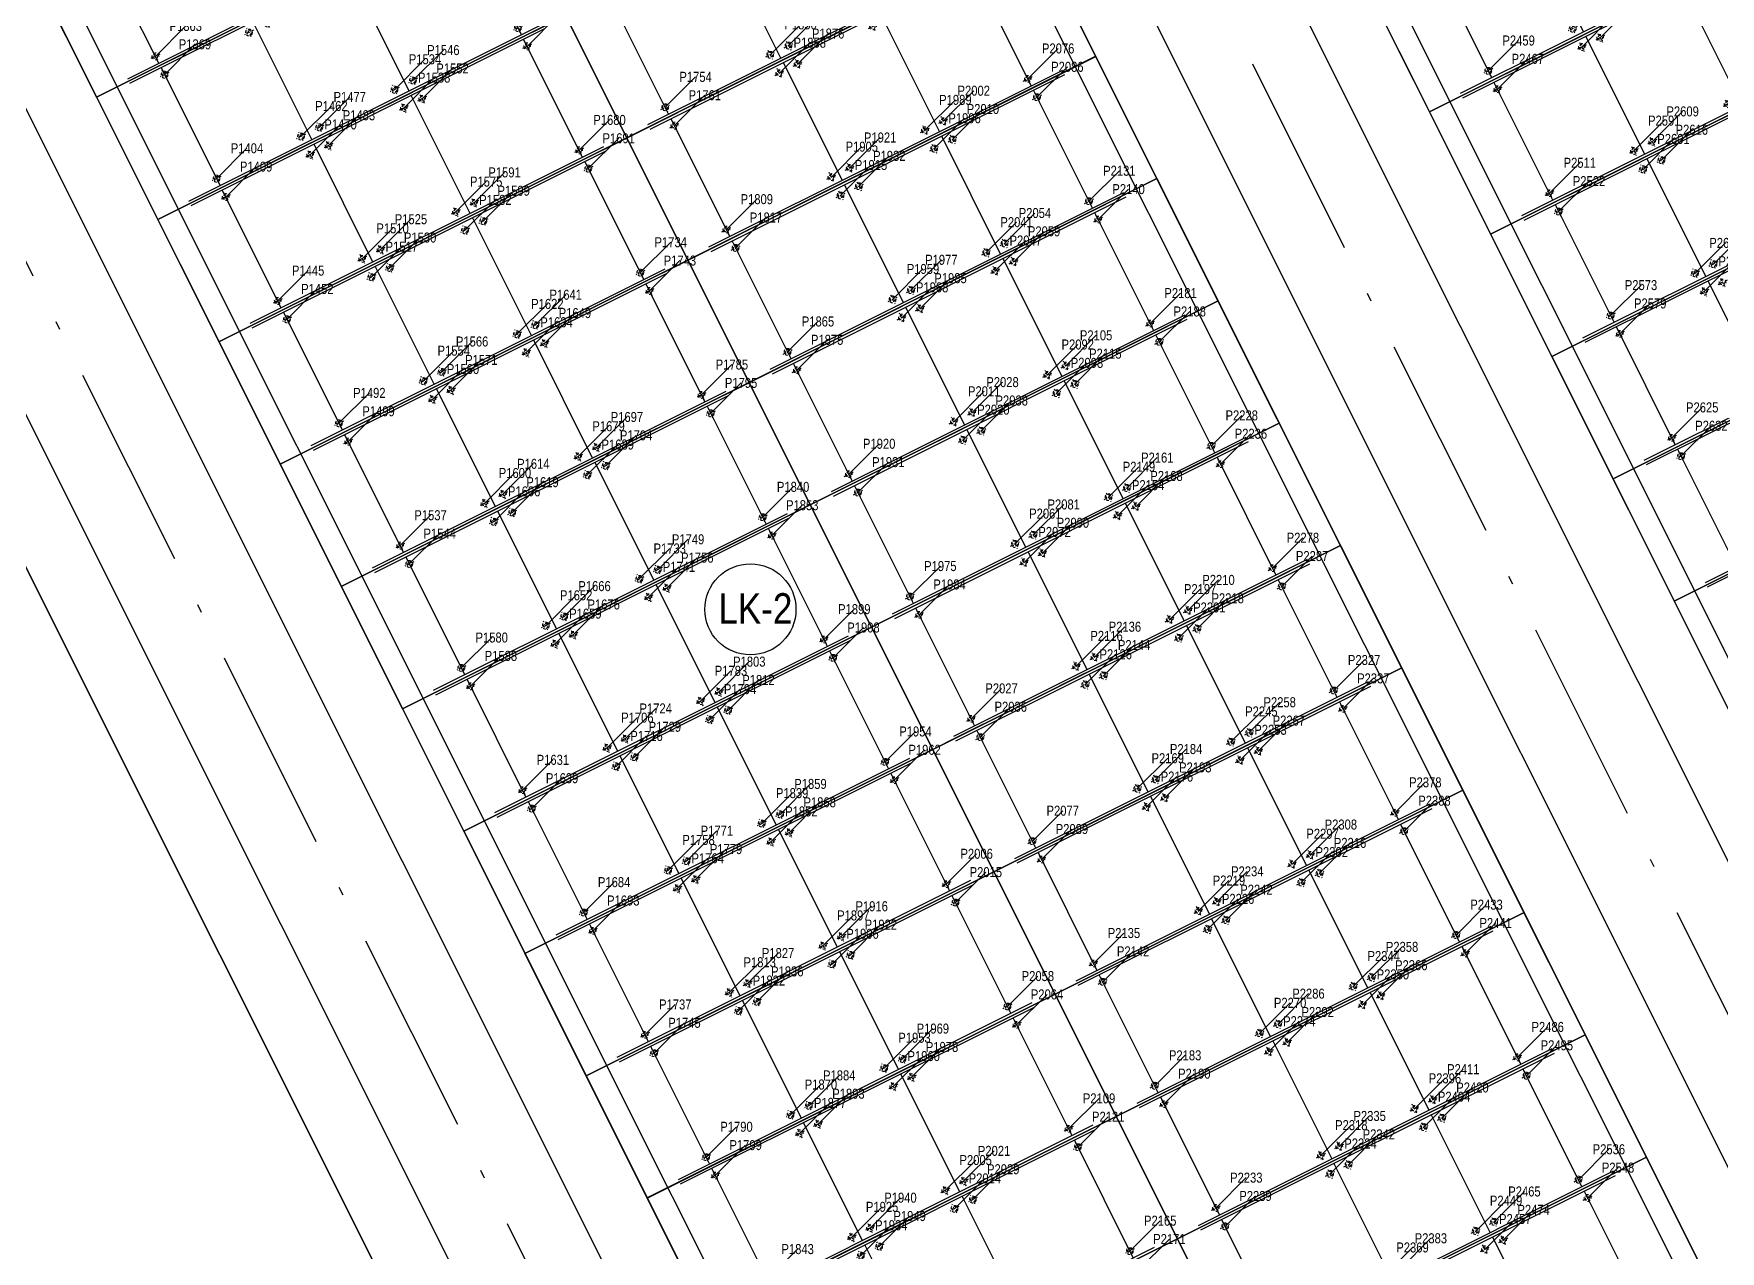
# Model space of a CAD drawing. Header units: millimetres. Extents: x 0 to 571985, y 0 to 2066666.
# Drawn here: x 568740.3 to 568814.3, y 2066307.5 to 2066360.9 of the extents above; entities that cross this region are included whole.
import ezdxf
from ezdxf.enums import TextEntityAlignment as Align
from ezdxf.xclip import XClip

# ---------------------------------------------------------------- set-up
doc = ezdxf.new("R2010")
doc.units = ezdxf.units.MM
for name, pattern in [('ACAD_ISO10W100', [18.5, 12, -3, 0.5, -3]), ('CENTER', [3, 1.5, -0.5, 0.5, -0.5]), ('CENTER2', [1.125, 0.75, -0.125, 0.125, -0.125]), ('HIDDEN', [0.75, 0.5, -0.25]), ('Xref Grid (A1)$0$CENTER2', [1.125, 0.75, -0.125, 0.125, -0.125])]:
    doc.linetypes.add(name, pattern=pattern)
for name, color, linetype, lineweight in [('A-KY HIEU', 34, 'Continuous', 20), ('A-NET THAY', 125, 'Continuous', 18), ('boDnv', 54, 'Continuous', 25), ('E- RANH GIOI', 1, 'CENTER', 13), ('kata_text', 254, 'Continuous', 30)]:
    doc.layers.add(name, color=color, linetype=linetype, lineweight=lineweight)
for name, color, linetype in [('BoThamCo', 94, 'Continuous'), ('CDC.01.AXIS', 160, 'CENTER2'), ('ChiaLo', 128, 'CENTER'), ('datOBt', 42, 'Continuous'), ('datOlienke', 42, 'Continuous'), ('LogDg', 7, 'Continuous'), ('LoLK', 6, 'Continuous'), ('RANHGIOI', 2, 'HIDDEN'), ('TimDg', 222, 'Continuous'), ('ViaHeS', 32, 'Continuous'), ('Xref Grid (A1)$0$01.AXIS', 160, 'Xref Grid (A1)$0$CENTER2')]:
    doc.layers.add(name, color=color, linetype=linetype)
doc.styles.add('kata_dim', font='vnrms.shx', dxfattribs={"width": 0.66, "oblique": 7})
doc.styles.add('kata_text', font='arial.ttf', dxfattribs={"width": 0.8})
doc.styles.add('rms', font='romans.shx', dxfattribs={"width": 0.7, "bigfont": 'vns.shx'})
doc.styles.add('VNH', font='', dxfattribs={"height": 2.5})
doc.styles.get('VNH').set_extended_font_data('.VnArial NarrowH')
doc.linetypes.add('ADL', pattern='A,0.125,-0.15,["++",rms,S=0.5,R=0,X=0,Y=-0.2245],-1.35,1.125', length=2.75)
doc.dimstyles.new('kata_dim_iso', dxfattribs={"dimtxt": 2.5, "dimasz": 1.5, "dimexe": 1.5, "dimexo": 2.5, "dimtad": 1, "dimdec": 0, "dimzin": 0, "dimdsep": 46, "dimtxsty": 'kata_dim', "dimblk": 'kata_block_ArchTick', "dimcen": 0.09, "dimdle": 1.2, "dimclrd": 8, "dimclre": 8, "dimclrt": 3, "dimadec": 0, "dimazin": 0, "dimtfac": 1, "dimtdec": 0, "dimtix": 1, "dimtofl": 0, "dimtmove": 0, "dimatfit": 3, "dimfxl": 3.75, "dimfxlon": 1, "dimtolj": 1, "dimtzin": 0, "dimarcsym": 0})

# ---------------------------------------------------------------- blocks, each defined once
blk = doc.blocks.new('NEN')
at = {"layer": 'boDnv', "color": 10, "linetype": 'ADL', "ltscale": 0.25}
for points in [[(138.064, -70.202), (163.347, -55.493), (165.206, -49.265), (120.533, 40.055), (114.463, 42.257), (87.67, 30.578), (85.617, 24.916), (132.335, -68.493)], [(72.798, 19.248), (66.728, 21.45), (39.936, 9.771), (37.882, 4.109), (87.299, -94.695), (93.027, -96.404), (118.311, -81.695), (120.17, -75.467)], [(230.392, -76.647), (232.25, -70.419), (219.166, -44.258), (213.437, -42.548), (99.38, -108.906), (97.521, -115.133), (110.606, -141.295), (116.334, -143.005)]]:
    blk.add_lwpolyline(points, close=True, dxfattribs=at)
at = {"layer": 'BoThamCo'}
blk.add_lwpolyline([(25.78, -0.755), (18.959, 1.719), (12.14, -1.254), (9.257, -7.953), (48.895, -117.546), (54.917, -119.734), (74.12, -108.562), (76.205, -101.576)], close=True, dxfattribs=at)
at = {"layer": 'ChiaLo', "ltscale": 5}
for points in [[(151.192, -63.721), (100.653, 37.328)], [(106.156, -89.923), (52.918, 16.521)], [(45.593, -13.544), (81.368, 4.349)], [(104.056, -14.187), (139.831, 3.705)], [(48.277, -18.91), (84.052, -1.017)], [(106.74, -19.554), (142.515, -1.661)], [(50.961, -24.276), (86.736, -6.384)], [(109.424, -24.92), (145.199, -7.027)], [(53.645, -29.643), (89.42, -11.75)], [(112.108, -30.286), (147.883, -12.393)], [(56.329, -35.009), (92.104, -17.116)], [(114.792, -35.652), (150.567, -17.76)], [(59.013, -40.375), (94.788, -22.482)], [(61.697, -45.741), (97.471, -27.848)], [(64.38, -51.108), (100.155, -33.215)], [(67.064, -56.474), (102.839, -38.581)], [(69.748, -61.84), (105.523, -43.947)], [(72.432, -67.206), (108.207, -49.313)], [(75.116, -72.572), (110.891, -54.68)], [(103.177, -128.678), (226.594, -56.875)], [(77.8, -77.939), (113.575, -60.046)]]:
    blk.add_lwpolyline(points, dxfattribs=at)
at = {"layer": 'datOBt'}
blk.add_lwpolyline([(231.237, -77.312), (233.322, -70.326), (219.866, -43.423), (213.308, -41.466), (98.535, -108.24), (96.449, -115.227), (109.905, -142.129), (116.463, -144.087)], close=True, dxfattribs=at)
at = {"layer": 'datOlienke'}
for points in [[(138.192, -71.285), (164.192, -56.158), (166.277, -49.172), (121.249, 40.859), (114.429, 43.333), (86.877, 31.323), (84.53, 24.853), (131.634, -69.327)], [(73.514, 20.052), (66.694, 22.526), (39.142, 10.516), (36.795, 4.047), (86.598, -95.529), (93.156, -97.487), (119.156, -82.36), (121.241, -75.374)]]:
    blk.add_lwpolyline(points, close=True, dxfattribs=at)
at = {"layer": 'LogDg'}
for points in [[(34.296, -348.766, -0.124666), (14.114, -339.771, 0.262937), (-5.331, -336.771, -0.009345), (-40.959, -349.473), (-145.868, -384.68, 0.405257), (-155.456, -403.235), (-146.557, -432.72), (-158.046, -436.187), (-166.572, -407.936, 0.423227), (-185.704, -398.049), (-272.077, -427.035, 0.40652), (-277.181, -436.964), (-262.947, -483.397), (-271.552, -486.035), (-285.593, -440.232, 0.421949), (-295.787, -434.992), (-422.26, -477.436, 0.346831), (-427.684, -485.726), (-426.662, -497.249, 0.109851), (-417.21, -527.045), (-422.398, -530.058, -0.109851), (-432.639, -497.779), (-433.194, -491.512, 0.484967), (-443.708, -484.634), (-484.199, -498.222, 0.36701), (-492.228, -511.51), (-484.402, -560.012), (-490.326, -560.967), (-497.433, -516.92, 0.457512), (-512.889, -507.388), (-525.337, -511.314, 0.375227), (-533.554, -524.795, 0.049445), (-523.248, -562.118), (-518.404, -576.577), (-525.515, -578.96), (-530.307, -564.659, -0.044276), (-540.221, -530.036, 0.448349), (-555.614, -520.863), (-568.853, -525.038), (-576.072, -502.149), (-552.391, -494.681, 0.333336), (-544.003, -482.976), (-545.865, -397.305, 0.120559), (-569.998, -307.198), (-621.979, -219.712, 0.334943), (-635.359, -214.239), (-686.931, -227.855), (-689.803, -216.977), (-647.957, -205.93, 0.498191), (-640.704, -188.198), (-654.378, -165.183, -0.144979), (-668.853, -108.061), (-659.845, 118.23, 0.428088), (-671.924, 130.707), (-689.222, 130.58), (-689.305, 141.83), (-670.344, 141.969, 0.400474), (-658.442, 153.492), (-657.828, 168.904), (-656.06, 189.374), (-648.588, 188.728), (-650.341, 168.432), (-650.889, 154.678, 0.425345), (-638.921, 142.201), (-621.613, 142.328, 0.402651), (-609.707, 153.94), (-609.387, 163.859, -0.019867), (-608.227, 179.942), (-606.8, 192.652), (-600.838, 191.983), (-602.264, 179.273, 0.019867), (-603.39, 163.665), (-603.676, 154.802, 0.425871), (-591.594, 142.415), (-548.362, 142.733), (-548.28, 131.483), (-592.887, 131.155, 0.401789), (-604.791, 119.578), (-607.754, 35.571, -0.005984), (-607.983, 30.718, 0.462462), (-599.177, 22.287), (-555.377, 26.801), (-554.762, 20.832), (-603.242, 15.836, 0.355613), (-610.381, 8.689), (-613.794, -24.838, 0.475348), (-605.015, -33.606), (-508.268, -23.636, 0.016072), (-476.806, -19.368, 0.37392), (-470.138, -11.259), (-470.705, 9.348), (-464.707, 9.513), (-464.235, -7.648, 0.461916), (-454.747, -15.288), (-421.581, -8.993, 0.020567), (-382.015, 0.216), (-299.764, 22.963, 0.415004), (-292.798, 35.293), (-296.969, 50.218), (-285.412, 53.448), (-281.218, 38.439, 0.413423), (-268.921, 31.492), (-169.968, 58.858, 0.427702), (-164.496, 69.052), (-169.623, 84.754), (-163.92, 86.616), (-158.479, 69.956, 0.400853), (-148.742, 64.729), (-123.897, 71.6, 0.437327), (-113.795, 91.173), (-114.462, 93.013), (-128.551, 136.154), (-105.736, 143.605), (-91.769, 100.833), (-90.91, 98.466, 0.429754), (-70.957, 89.772, 0.001079), (-63.934, 92.766, 0.001474), (-62.342, 93.454), (-47.534, 99.909, 0.386536), (-43.126, 109.726), (-48.301, 125.574), (-42.598, 127.436), (-38.076, 113.59, 0.442444), (-27.275, 108.739), (111.617, 169.28, 0.414214), (115.754, 179.811), (109.361, 194.478), (114.861, 196.875), (121.255, 182.208, 0.414214), (131.785, 178.071), (252.97, 230.894), (276.872, 241.312), (291.579, 249.057, 0.419837), (295.267, 261.365), (290.95, 269.196), (301.459, 274.99), (306.058, 266.648, 0.408717), (318.136, 263.031), (326.546, 267.464), (332.148, 256.836), (324.233, 252.656, 0.419466), (320.555, 240.352), (397.092, 101.523, 0.433643), (408.413, 98.649), (440.787, 119.386), (444.023, 114.334), (410.428, 92.813, 0.395048), (407.737, 82.215), (451.056, 3.639, -0.005576), (472.219, -35.781, 0.422017), (490.066, -41.118), (502.995, -33.918), (514.672, -54.886), (500.295, -62.892, 0.404193), (495.052, -80.181), (502.502, -94.711), (491.824, -100.186), (485.095, -87.061, 0.424556), (467.192, -81.64), (316.164, -165.913), (307.211, -171.115, 0.396001), (304.075, -181.611), (326.147, -225.742), (318.098, -229.768), (296.726, -187.038, 0.432664), (285.552, -183.699), (178.072, -246.148, 0.389772), (174.86, -256.488), (194.1, -297.126), (188.677, -299.693), (170.231, -260.733, 0.439085), (158.982, -257.239), (145.496, -265.075, -0.013452), (97.701, -291.151, 0.262926), (86.853, -307.563, -0.162068), (76.015, -333.842, 0.270323), (72.318, -353.653), (79.981, -375.074), (57.383, -383.157), (49.72, -361.737, 0.270325), (34.296, -348.766)], [(191.761, -50.531), (96.917, -106.112, 0.395833), (93.785, -116.606), (107.231, -143.491, 0.432836), (118.409, -146.827), (234.309, -78.995, 0.395833), (237.441, -68.502), (223.995, -41.617, 0.432836), (212.817, -38.281), (191.761, -50.531)]]:
    blk.add_lwpolyline(points, format="xyb", dxfattribs=at)
for points in [[(81.968, 23.269), (128.805, -70.377, 0.432836), (139.983, -73.714), (165.966, -58.597, 0.395833), (169.098, -48.104), (123.817, 42.43, 0.398858), (113.466, 46.185), (85.926, 34.181, 0.429738)], [(83.769, -96.579), (34.233, 2.462, -0.429738), (38.192, 13.375), (65.731, 25.379, -0.398858), (76.083, 21.623), (124.061, -74.306, -0.395833), (120.929, -84.799), (94.947, -99.916, -0.432836)], [(57.283, -121.828), (75.893, -111.001, 0.395833), (79.025, -100.508), (28.348, 0.817, 0.398858), (17.996, 4.572), (10.657, 1.373, 0.395588), (6.33, -8.682), (45.737, -117.634, 0.467936)]]:
    blk.add_lwpolyline(points, format="xyb", close=True, dxfattribs=at)
at = {"layer": 'LoLK'}
for points in [[(63.481, -4.597), (60.797, 0.769), (52.747, -3.257), (42.909, -8.178), (45.593, -13.544)], [(119.26, 0.125), (101.372, -8.821), (104.056, -14.187), (121.944, -5.241)], [(86.736, -6.384), (84.052, -1.017), (66.164, -9.964), (68.848, -15.33)], [(63.481, -4.597), (45.593, -13.544), (48.277, -18.91), (66.164, -9.964)], [(124.628, -10.607), (121.944, -5.241), (104.056, -14.187), (106.74, -19.554)], [(89.42, -11.75), (86.736, -6.384), (68.848, -15.33), (71.532, -20.696)], [(66.164, -9.964), (48.277, -18.91), (50.961, -24.276), (68.848, -15.33)], [(127.311, -15.974), (124.628, -10.607), (106.74, -19.554), (109.424, -24.92)], [(92.104, -17.116), (89.42, -11.75), (71.532, -20.696), (74.216, -26.062)], [(68.848, -15.33), (50.961, -24.276), (53.645, -29.643), (71.532, -20.696)], [(127.311, -15.974), (109.424, -24.92), (112.108, -30.286), (129.995, -21.34)], [(94.788, -22.482), (92.104, -17.116), (74.216, -26.062), (76.9, -31.429)], [(71.532, -20.696), (53.645, -29.643), (56.329, -35.009), (74.216, -26.062)], [(132.679, -26.706), (129.995, -21.34), (112.108, -30.286), (114.792, -35.652)], [(97.471, -27.848), (94.788, -22.482), (76.9, -31.429), (79.584, -36.795)], [(74.216, -26.062), (56.329, -35.009), (59.013, -40.375), (76.9, -31.429)], [(132.679, -26.706), (114.792, -35.652), (117.476, -41.019), (135.363, -32.072)], [(100.155, -33.215), (97.471, -27.848), (79.584, -36.795), (82.268, -42.161)], [(76.9, -31.429), (59.013, -40.375), (61.697, -45.741), (79.584, -36.795)], [(102.839, -38.581), (100.155, -33.215), (82.268, -42.161), (84.952, -47.527)], [(79.584, -36.795), (61.697, -45.741), (64.38, -51.108), (82.268, -42.161)], [(105.523, -43.947), (102.839, -38.581), (84.952, -47.527), (87.636, -52.894)], [(82.268, -42.161), (64.38, -51.108), (67.064, -56.474), (84.952, -47.527)], [(108.207, -49.313), (105.523, -43.947), (87.636, -52.894), (90.32, -58.26)], [(84.952, -47.527), (67.064, -56.474), (69.748, -61.84), (87.636, -52.894)], [(110.891, -54.68), (108.207, -49.313), (90.32, -58.26), (93.004, -63.626)], [(87.636, -52.894), (69.748, -61.84), (72.432, -67.206), (90.32, -58.26)], [(113.575, -60.046), (110.891, -54.68), (93.004, -63.626), (95.687, -68.992)], [(90.32, -58.26), (72.432, -67.206), (75.116, -72.572), (93.004, -63.626)], [(116.259, -65.412), (113.575, -60.046), (95.687, -68.992), (98.371, -74.359)], [(93.004, -63.626), (75.116, -72.572), (77.8, -77.939), (95.687, -68.992)]]:
    blk.add_lwpolyline(points, close=True, dxfattribs=at)
at = {"layer": 'RANHGIOI', "color": 1, "ltscale": 9, "const_width": 1}
blk.add_lwpolyline([(460, -51.299, 0.006594), (435.293, -5.051), (303.078, 234.769), (284.672, 225.077), (-55.993, 76.586), (-56.839, 76.223, -0.005137), (-90.743, 62.093), (-377.217, -17.133, -0.020567), (-418.225, -26.678), (-463.443, -35.259, -0.021218), (-506.422, -41.541), (-623.638, -53.62), (-626.464, -70.884, 0.128574), (-620.42, -135.36), (-615.505, -148.86, 0.039408), (-607.143, -167.188), (-594.172, -190.555), (-547.57, -259.493, -0.11987), (-522.704, -326.397), (-507.917, -451.947), (-504.475, -473.277), (-499.271, -471.636), (-50.48, -321.024, 0.050684), (130.425, -239.135), (301.319, -139.843)], format="xyb", close=True, dxfattribs=at)
at = {"layer": 'RANHGIOI', "color": 5, "ltscale": 20, "const_width": 3}
blk.add_lwpolyline([(77.126, -402.722), (-90.743, 62.093)], dxfattribs=at)
at = {"layer": 'TimDg', "linetype": 'ACAD_ISO10W100', "ltscale": 0.75}
for points in [[(-618.456, -41.023), (-507.652, -29.604, 0.021218), (-465.681, -23.47), (-420.462, -14.888, 0.020567), (-380.415, -5.567), (-94.607, 73.475, 0.005041), (-61.569, 87.252, 0.001474), (-59.945, 87.954), (279.472, 235.9), (307.904, 250.872)], [(-358.633, -282.039), (-15.318, -166.825, 0.050829), (-9.777, -164.314), (222.735, -29.039)]]:
    blk.add_lwpolyline(points, format="xyb", dxfattribs=at)
for points in [[(80.71, -412.741), (34.278, -282.941), (-103.138, 96.993), (-128.229, 173.827)], [(170.944, 74.512), (-58.789, -25.625)], [(131.363, -82.199), (74.098, 32.298)], [(26.363, 11.491), (109.634, -155.002)], [(47.399, -131.05), (0, 0)]]:
    blk.add_lwpolyline(points, dxfattribs=at)
at = {"layer": 'ViaHeS', "elevation": 0}
blk.add_lwpolyline([(-483.362, -504.27), (-441.21, -490.124), (-436.029, -493.514), (-435.627, -498.044, 0.109851), (-424.993, -531.564), (-414.615, -525.539, -0.109851), (-423.674, -496.984), (-424.342, -489.445), (-420.001, -483.006), (-295.249, -441.14), (-289.043, -444.33), (-275.854, -487.354), (-258.645, -482.078), (-271.972, -438.601), (-268.698, -432.23), (-181.634, -403.012), (-172.975, -407.486), (-163.79, -437.92), (-140.813, -430.986), (-150.211, -399.847), (-145.597, -390.918), (-39.026, -355.153, 0.008545), (-6.235, -343.522, -0.249193), (12.375, -345.964, 0.09975), (30.772, -354.181, -0.256949), (45.215, -366.957), (51.733, -385.178), (85.63, -373.053), (79.112, -354.831, -0.256949), (82.174, -335.793, 0.136918), (92.607, -310.438, -0.249193), (103.308, -295.017, 0.012659), (148.511, -270.262), (162.157, -262.333), (168.62, -264.341), (185.966, -300.977), (196.811, -295.842), (179.033, -258.291), (181.216, -251.26), (287.384, -189.574), (293.944, -191.534), (314.073, -231.781), (330.172, -223.729), (309.538, -182.474), (311.625, -175.49), (319.134, -171.127), (408.277, -121.386), (412.274, -122.589), (434.351, -165.321), (442.347, -161.19), (420.137, -118.201), (421.38, -114.074), (470.335, -86.758), (479.641, -89.576), (486.485, -102.924), (507.841, -91.973), (500.499, -77.654), (503.421, -68.019), (517.591, -60.128), (500.076, -28.676), (486.971, -35.974), (477.625, -33.17, 0.0056), (456.311, 6.536), (412.324, 86.322), (414.12, 93.398), (444.832, 113.071), (439.977, 120.649), (409.766, 101.296), (403.142, 102.978), (327.714, 239.794), (330.524, 249.193), (334.945, 251.528), (323.749, 272.772), (318.926, 270.23), (309.354, 273.096), (306.713, 277.887), (285.696, 266.299), (288.11, 261.921), (285.295, 252.529), (274.271, 246.724), (129.387, 183.571), (122.806, 186.157), (117.612, 198.074), (106.611, 193.279), (111.806, 181.362), (109.22, 174.781), (26.33, 138.65), (-29.869, 114.154), (-36.004, 116.909), (-39.746, 128.368), (-51.153, 124.642), (-47.055, 112.092), (-50.086, 105.341), (-75.921, 94.08), (-84.511, 97.937), (-100.033, 145.467), (-134.254, 134.292), (-118.657, 86.529), (-123.231, 78.009), (-150.258, 70.535), (-156.629, 73.955), (-161.068, 87.547), (-172.475, 83.822), (-168.207, 70.753), (-171.474, 64.667), (-269.546, 37.545), (-275.711, 41.028), (-279.634, 55.063), (-302.748, 48.603), (-298.843, 34.63), (-302.316, 28.482), (-383.614, 5.999, -0.020567), (-422.7, -3.099), (-456.246, -9.465), (-461.296, -5.399), (-461.708, 9.595), (-473.703, 9.265), (-473.239, -7.637), (-478.028, -13.489, -0.015955), (-508.883, -17.667), (-606.147, -27.691), (-610.614, -23.229), (-607.49, 7.461), (-602.01, 12.947), (-554.455, 17.848), (-555.685, 29.785), (-600.448, 25.172), (-605.043, 29.645, 0.007073), (-604.756, 35.466), (-601.912, 116.095), (-594.665, 123.142), (-548.221, 123.483), (-548.421, 150.733), (-593.42, 150.402), (-600.493, 157.35, -0.027886), (-599.283, 178.939), (-597.857, 191.648), (-609.782, 192.987), (-611.208, 180.277, 0.019867), (-612.385, 163.955), (-612.597, 157.389), (-619.823, 150.342), (-639.316, 150.198), (-646.998, 158.133), (-646.598, 168.196), (-644.852, 188.405), (-659.796, 189.697), (-661.572, 169.14), (-662.014, 158.023), (-670.332, 149.97), (-689.364, 149.83), (-689.163, 122.58), (-671.417, 122.71), (-663.736, 114.776), (-672.6, -107.912, 0.144979), (-657.602, -167.099), (-644.687, -188.836), (-648.335, -197.756), (-691.845, -209.242), (-684.889, -235.59), (-633.86, -222.118), (-622.039, -226.953), (-573.255, -309.058, -0.120474), (-549.614, -397.387), (-547.842, -478.902), (-555.298, -489.306), (-577.876, -496.427), (-567.048, -530.76), (-552.743, -526.248), (-543.713, -531.719, 0.042979), (-533.836, -565.928), (-529.071, -580.151), (-514.848, -575.386), (-519.719, -560.846, -0.045576), (-529.315, -527.166), (-523.005, -516.87), (-508.247, -512.215), (-500.456, -517.02), (-493.287, -561.445), (-481.44, -559.534), (-488.883, -513.408), (-483.362, -504.27)], format="xyb", dxfattribs=at)
at = {"layer": 'ViaHeS'}
for points in [[(138.192, -71.285), (164.192, -56.158), (166.277, -49.172), (121.249, 40.859), (114.429, 43.333), (86.877, 31.323), (84.53, 24.853), (131.634, -69.327)], [(73.514, 20.052), (66.694, 22.526), (39.142, 10.516), (36.795, 4.047), (86.598, -95.529), (93.156, -97.487), (119.156, -82.36), (121.241, -75.374)], [(48.895, -117.546), (9.257, -7.953), (12.14, -1.254), (18.959, 1.719), (25.78, -0.755), (76.205, -101.576), (74.12, -108.562), (54.917, -119.734)], [(231.237, -77.312), (233.322, -70.326), (219.866, -43.423), (213.308, -41.466), (98.535, -108.24), (96.449, -115.227), (109.905, -142.129), (116.463, -144.087)]]:
    blk.add_lwpolyline(points, close=True, dxfattribs=at)
blk = doc.blocks.new('NEN K02')
at = {"layer": 'datOlienke'}
blk.add_lwpolyline([(-109.225, 40), (-114.488, 35.007), (-116.072, 4.993), (-111.335, 0), (0, 0), (4.684, 4.99), (2.786, 35.01), (-2.53, 40)], close=True, dxfattribs=at)
at = {"layer": 'LoLK'}
for points in [[(-79.668, 40), (-85.668, 40), (-85.668, 20), (-79.668, 20)], [(-85.668, 20), (-85.668, 40), (-79.668, 40), (-79.668, 20)], [(-73.668, 40), (-79.668, 40), (-79.668, 20), (-73.668, 20)], [(-79.668, 20), (-79.668, 40), (-73.668, 40), (-73.668, 20)], [(-67.668, 40), (-73.668, 40), (-73.668, 20), (-67.668, 20)], [(-73.668, 20), (-73.668, 40), (-67.668, 40), (-67.668, 20)], [(-61.668, 40), (-67.668, 40), (-67.668, 20), (-61.668, 20)], [(-67.668, 20), (-67.668, 40), (-61.668, 40), (-61.668, 20)], [(-61.668, 20), (-67.668, 20), (-67.668, 29), (-67.668, 40), (-61.668, 40)], [(-55.668, 40), (-61.668, 40), (-61.668, 20), (-55.668, 20)], [(-61.668, 20), (-61.668, 40), (-55.668, 40), (-55.668, 20)], [(-61.668, 20), (-61.668, 40), (-55.668, 40), (-55.668, 20)], [(-49.668, 40), (-55.668, 40), (-55.668, 20), (-49.668, 20)], [(-55.668, 20), (-55.668, 40), (-49.668, 40), (-49.668, 20)], [(-55.668, 20), (-55.668, 40), (-49.668, 40), (-49.668, 20)], [(-43.668, 40), (-49.668, 40), (-49.668, 20), (-43.668, 20)], [(-49.668, 20), (-49.668, 40), (-43.668, 40), (-43.668, 20)], [(-43.668, 20), (-43.668, 40), (-49.668, 40), (-49.668, 20)], [(-49.668, 20), (-43.668, 20), (-43.668, 29), (-43.668, 40), (-49.668, 40)], [(-37.668, 40), (-43.668, 40), (-43.668, 20), (-37.668, 20)], [(-43.668, 20), (-43.668, 40), (-37.668, 40), (-37.668, 20)], [(-37.668, 20), (-37.668, 40), (-43.668, 40), (-43.668, 20)], [(-31.668, 40), (-37.668, 40), (-37.668, 20), (-31.668, 20)], [(-37.668, 20), (-37.668, 40), (-31.668, 40), (-31.668, 20)], [(-31.668, 20), (-31.668, 40), (-37.668, 40), (-37.668, 20)], [(-25.668, 40), (-31.668, 40), (-31.668, 20), (-25.668, 20)], [(-31.668, 20), (-31.668, 40), (-25.668, 40), (-25.668, 20)], [(-25.668, 20), (-25.668, 40), (-31.668, 40), (-31.668, 20)], [(-19.668, 40), (-25.668, 40), (-25.668, 20), (-19.668, 20)], [(-25.668, 20), (-25.668, 40), (-19.668, 40), (-19.668, 20)], [(-19.668, 20), (-19.668, 40), (-25.668, 40), (-25.668, 20)], [(-13.668, 40), (-19.668, 40), (-19.668, 20), (-13.668, 20)], [(-19.668, 20), (-19.668, 40), (-13.668, 40), (-13.668, 20)], [(-19.668, 20), (-13.668, 20), (-13.668, 29), (-13.668, 40), (-19.668, 40)], [(-91.668, 20), (-97.668, 20), (-97.668, 11), (-97.668, 0), (-91.668, 0)], [(-91.668, 20), (-91.668, 0), (-85.668, 0), (-85.668, 20)], [(-85.668, 20), (-85.668, 0), (-79.668, 0), (-79.668, 20)], [(-79.668, 20), (-79.668, 0), (-73.668, 0), (-73.668, 20)], [(-73.668, 20), (-73.668, 0), (-67.668, 0), (-67.668, 20)], [(-67.668, 20), (-67.668, 0), (-61.668, 0), (-61.668, 20)], [(-61.668, 20), (-67.668, 20), (-67.668, 11), (-67.668, 0), (-61.668, 0)], [(-61.668, 20), (-61.668, 0), (-55.668, 0), (-55.668, 20)], [(-61.668, 20), (-61.668, 0), (-55.668, 0), (-55.668, 20)], [(-55.668, 20), (-55.668, 0), (-49.668, 0), (-49.668, 20)], [(-55.668, 20), (-55.668, 0), (-49.668, 0), (-49.668, 20)], [(-49.668, 20), (-49.668, 0), (-43.668, 0), (-43.668, 20)], [(-43.668, 20), (-43.668, 0), (-49.668, 0), (-49.668, 20)], [(-49.668, 20), (-43.668, 20), (-43.668, 11), (-43.668, 0), (-49.668, 0)], [(-43.668, 20), (-43.668, 0), (-37.668, 0), (-37.668, 20)], [(-37.668, 20), (-37.668, 0), (-43.668, 0), (-43.668, 20)], [(-37.668, 20), (-37.668, 0), (-31.668, 0), (-31.668, 20)], [(-31.668, 20), (-31.668, 0), (-37.668, 0), (-37.668, 20)], [(-31.668, 20), (-31.668, 0), (-25.668, 0), (-25.668, 20)], [(-25.668, 20), (-25.668, 0), (-31.668, 0), (-31.668, 20)], [(-25.668, 20), (-25.668, 0), (-19.668, 0), (-19.668, 20)], [(-19.668, 20), (-19.668, 0), (-25.668, 0), (-25.668, 20)]]:
    blk.add_lwpolyline(points, close=True, dxfattribs=at)
blk = doc.blocks.new('A$C758D662A')
at = {"linetype": 'HIDDEN', "ltscale": 500}
for radius in [300, 200]:
    blk.add_circle((0, 0), radius, dxfattribs=at)
at = {"layer": 'CDC.01.AXIS', "ltscale": 200}
for p, q in [((437, 0), (-437, 0)), ((0, 437), (0, -437))]:
    blk.add_line(p, q, dxfattribs=at)
blk = doc.blocks.new('pile Plan')
at = {"xscale": 0.5, "yscale": 0.5, "zscale": 0.5}
for p in [(340, 14779), (5440.000004, 14779), (340, 9630), (5440.000004, 9630), (340, 8730), (5440.000004, 8730), (340, 5040), (5440.000004, 5040), (340, 4140), (5440.000004, 4140), (340, -1), (5440.000004, -1)]:
    blk.add_blockref('A$C758D662A', p, dxfattribs=at)
blk = doc.blocks.new('a5 sao - 2')
at = {"layer": 'Xref Grid (A1)$0$01.AXIS', "ltscale": 500}
for p, q in [((-5.89, -1.086), (-5.89, -18.434)), ((-0.11, -1.086), (-0.11, -18.434)), ((-5.89, -2.11), (-0.11, -2.11)), ((-5.89, -7.62), (-0.11, -7.62)), ((-5.89, -12.39), (-0.11, -12.39)), ((-5.89, -16.89), (-0.11, -16.89))]:
    blk.add_line(p, q, dxfattribs=at)
at = {"xscale": 0.001, "yscale": 0.001, "zscale": 0.001}
blk.add_blockref('pile Plan', (-5.89, -16.89), dxfattribs=at)
blk = doc.blocks.new('a1 sao - 2')
at = {"layer": 'Xref Grid (A1)$0$01.AXIS', "ltscale": 500}
for p, q in [((0.11, -1.086), (0.11, -18.434)), ((5.89, -1.086), (5.89, -18.434)), ((0.11, -2.11), (5.89, -2.11)), ((0.11, -7.62), (5.89, -7.62)), ((0.11, -12.39), (5.89, -12.39)), ((0.11, -16.89), (5.89, -16.89))]:
    blk.add_line(p, q, dxfattribs=at)
at = {"xscale": 0.001, "yscale": 0.001, "zscale": 0.001}
blk.add_blockref('pile Plan', (0.11, -16.89), dxfattribs=at)
blk = doc.blocks.new('A1 - 2')
at = {"layer": 'Xref Grid (A1)$0$01.AXIS', "ltscale": 500}
for p, q in [((0.11, -1.086), (0.11, -18.434)), ((5.89, -1.086), (5.89, -18.434)), ((0.11, -2.11), (5.89, -2.11)), ((0.11, -7.62), (5.89, -7.62)), ((0.11, -12.39), (5.89, -12.39)), ((0.11, -16.89), (5.89, -16.89))]:
    blk.add_line(p, q, dxfattribs=at)
at = {"xscale": 0.001, "yscale": 0.001, "zscale": 0.001}
blk.add_blockref('pile Plan', (0.11, -16.89), dxfattribs=at)
blk = doc.blocks.new('A5 - 2')
at = {"layer": 'Xref Grid (A1)$0$01.AXIS', "ltscale": 500}
for p, q in [((0.11, -1.086), (0.11, -18.434)), ((5.89, -1.086), (5.89, -18.434)), ((0.11, -2.11), (5.89, -2.11)), ((0.11, -7.62), (5.89, -7.62)), ((0.11, -12.39), (5.89, -12.39)), ((0.11, -16.89), (5.89, -16.89))]:
    blk.add_line(p, q, dxfattribs=at)
at = {"xscale": 0.001, "yscale": 0.001, "zscale": 0.001}
blk.add_blockref('pile Plan', (0.11, -16.89), dxfattribs=at)
blk = doc.blocks.new('A$C33BC4D2A')
at = {"layer": 'A-KY HIEU', "color": 0, "const_width": 1.022}
blk.add_lwpolyline([(14.345, -292.097), (14.345, -4.903), (414.985, -4.903), (414.985, -292.097)], close=True, dxfattribs=at)
at = {"layer": 'Defpoints', "color": 125}
blk.add_lwpolyline([(0, -297), (420, -297), (420, 0), (0, 0)], close=True, dxfattribs=at)
blk = doc.blocks.new('kata_block_ArchTick')
at = {"color": 8}
blk.add_line((1, 0), (-1, 0), dxfattribs=at)
at = {"color": 8, "const_width": 0.15}
blk.add_lwpolyline([(-0.5, -0.5), (0.5, 0.5)], dxfattribs=at)
blk = doc.blocks.new('*U101')
at = {"color": 0, "ltscale": 0.8, "style": 'kata_text', "width": 0.8}
blk.add_attdef('TEN', text='', height=2.2, dxfattribs=at).set_placement((6.67, 6.67), align=Align.MIDDLE_CENTER)
at = {"color": 0, "ltscale": 0.8, "style": 'kata_text', "width": 0.8, "flags": 1}
blk.add_attdef('CHU_THICH', text='', height=2.2, dxfattribs=at).set_placement((0, 0), align=Align.MIDDLE_CENTER)
at = {"layer": 'Defpoints'}
blk.add_leader([(0, 0), (6.67, 6.67)], dimstyle='kata_dim_iso', override={"dimasz": 0.6, "dimgap": 0.625, "dimtad": 0}, dxfattribs=at)
blk = doc.blocks.new('A$C1FE62408')
at = {"layer": 'kata_text', "xscale": 0.2, "yscale": 0.2, "zscale": 0.2}
for p, values in [((145.238, -76.978, 0.002), {'TEN': 'P1867'}), ((180.838, -76.638, 0.002), {'TEN': 'P2561'}), ((117.467, -77.451, 0.002), {'TEN': 'P1363'}), ((133.771, -77.011, 0.002), {'TEN': 'P1635'}), ((144.433, -77.38, 0.002), {'TEN': 'P1850'}), ((180.033, -77.041, 0.002), {'TEN': 'P2543'}), ((117.869, -78.256, 0.002), {'TEN': 'P1369'}), ((144.836, -78.185, 0.002), {'TEN': 'P1858'}), ((145.641, -77.783, 0.002), {'TEN': 'P1876'}), ((155.73, -78.438, 0.002), {'TEN': 'P2076'}), ((175.927, -78.088, 0.002), {'TEN': 'P2459'}), ((127.959, -78.912, 0.002), {'TEN': 'P1534'}), ((128.764, -78.509, 0.002), {'TEN': 'P1546'}), ((176.329, -78.893, 0.002), {'TEN': 'P2467'}), ((128.361, -79.717, 0.002), {'TEN': 'P1538'}), ((129.166, -79.314, 0.002), {'TEN': 'P1552'}), ((139.828, -79.683, 0.002), {'TEN': 'P1754'}), ((156.133, -79.243, 0.002), {'TEN': 'P2086'}), ((124.659, -80.562, 0.002), {'TEN': 'P1477'}), ((140.231, -80.488, 0.002), {'TEN': 'P1761'}), ((151.222, -80.693, 0.002), {'TEN': 'P1989'}), ((152.027, -80.291, 0.002), {'TEN': 'P2002'}), ((123.854, -80.965, 0.002), {'TEN': 'P1462'}), ((125.061, -81.367, 0.002), {'TEN': 'P1483'}), ((152.429, -81.095, 0.002), {'TEN': 'P2010'}), ((183.119, -81.199, 0.002), {'TEN': 'P2609'}), ((124.256, -81.77, 0.002), {'TEN': 'P1470'}), ((136.052, -81.572, 0.002), {'TEN': 'P1680'}), ((151.625, -81.498, 0.002), {'TEN': 'P1996'}), ((182.314, -81.602, 0.002), {'TEN': 'P2591'}), ((183.521, -82.004, 0.002), {'TEN': 'P2616'}), ((120.151, -82.817, 0.002), {'TEN': 'P1404'}), ((136.455, -82.377, 0.002), {'TEN': 'P1691'}), ((147.117, -82.746, 0.002), {'TEN': 'P1905'}), ((147.922, -82.344, 0.002), {'TEN': 'P1921'}), ((182.716, -82.407, 0.002), {'TEN': 'P2601'}), ((120.553, -83.622, 0.002), {'TEN': 'P1409'}), ((147.52, -83.551, 0.002), {'TEN': 'P1915'}), ((148.324, -83.149, 0.002), {'TEN': 'P1932'}), ((178.61, -83.454, 0.002), {'TEN': 'P2511'}), ((130.643, -84.278, 0.002), {'TEN': 'P1575'}), ((131.448, -83.875, 0.002), {'TEN': 'P1591'}), ((158.414, -83.804, 0.002), {'TEN': 'P2131'}), ((179.013, -84.259, 0.002), {'TEN': 'P2522'}), ((131.045, -85.082, 0.002), {'TEN': 'P1582'}), ((131.85, -84.68, 0.002), {'TEN': 'P1599'}), ((142.512, -85.049, 0.002), {'TEN': 'P1809'}), ((158.817, -84.609, 0.002), {'TEN': 'P2140'}), ((142.915, -85.854, 0.002), {'TEN': 'P1817'}), ((154.711, -85.657, 0.002), {'TEN': 'P2054'}), ((126.538, -86.331, 0.002), {'TEN': 'P1510'}), ((127.343, -85.928, 0.002), {'TEN': 'P1525'}), ((153.906, -86.059, 0.002), {'TEN': 'P2041'}), ((155.113, -86.461, 0.002), {'TEN': 'P2059'}), ((185.803, -86.565, 0.002), {'TEN': 'P2666'}), ((126.94, -87.136, 0.002), {'TEN': 'P1517'}), ((127.745, -86.733, 0.002), {'TEN': 'P1530'}), ((138.736, -86.938, 0.002), {'TEN': 'P1734'}), ((154.308, -86.864, 0.002), {'TEN': 'P2047'}), ((184.998, -86.968, 0.002), {'TEN': 'P2650'}), ((139.139, -87.743, 0.002), {'TEN': 'P1743'}), ((150.606, -87.71, 0.002), {'TEN': 'P1977'}), ((185.4, -87.773, 0.002), {'TEN': 'P2659'}), ((122.834, -88.183, 0.002), {'TEN': 'P1445'}), ((149.801, -88.112, 0.002), {'TEN': 'P1959'}), ((151.008, -88.515, 0.002), {'TEN': 'P1985'}), ((181.294, -88.82, 0.002), {'TEN': 'P2573'}), ((123.237, -88.988, 0.002), {'TEN': 'P1452'}), ((134.131, -89.241, 0.002), {'TEN': 'P1641'}), ((150.203, -88.917, 0.002), {'TEN': 'P1968'}), ((161.098, -89.17, 0.002), {'TEN': 'P2181'}), ((133.326, -89.644, 0.002), {'TEN': 'P1622'}), ((134.534, -90.046, 0.002), {'TEN': 'P1649'}), ((161.5, -89.975, 0.002), {'TEN': 'P2188'}), ((181.697, -89.625, 0.002), {'TEN': 'P2579'}), ((133.729, -90.448, 0.002), {'TEN': 'P1634'}), ((145.196, -90.415, 0.002), {'TEN': 'P1865'}), ((157.394, -91.023, 0.002), {'TEN': 'P2105'}), ((129.221, -91.697, 0.002), {'TEN': 'P1554'}), ((130.026, -91.294, 0.002), {'TEN': 'P1566'}), ((145.598, -91.22, 0.002), {'TEN': 'P1875'}), ((156.589, -91.425, 0.002), {'TEN': 'P2092'}), ((129.624, -92.502, 0.002), {'TEN': 'P1560'}), ((130.429, -92.099, 0.002), {'TEN': 'P1571'}), ((141.42, -92.304, 0.002), {'TEN': 'P1785'}), ((156.992, -92.23, 0.002), {'TEN': 'P2098'}), ((157.797, -91.827, 0.002), {'TEN': 'P2115'}), ((141.823, -93.109, 0.002), {'TEN': 'P1795'}), ((153.289, -93.076, 0.002), {'TEN': 'P2028'}), ((125.518, -93.549, 0.002), {'TEN': 'P1492'}), ((152.485, -93.478, 0.002), {'TEN': 'P2011'}), ((153.692, -93.881, 0.002), {'TEN': 'P2038'}), ((125.921, -94.354, 0.002), {'TEN': 'P1499'}), ((136.815, -94.607, 0.002), {'TEN': 'P1697'}), ((152.887, -94.283, 0.002), {'TEN': 'P2020'}), ((163.782, -94.536, 0.002), {'TEN': 'P2228'}), ((183.978, -94.186, 0.002), {'TEN': 'P2625'}), ((136.01, -95.01, 0.002), {'TEN': 'P1679'}), ((137.218, -95.412, 0.002), {'TEN': 'P1704'}), ((164.184, -95.341, 0.002), {'TEN': 'P2236'}), ((184.381, -94.991, 0.002), {'TEN': 'P2632'}), ((136.413, -95.814, 0.002), {'TEN': 'P1689'}), ((147.88, -95.781, 0.002), {'TEN': 'P1920'}), ((132.71, -96.66, 0.002), {'TEN': 'P1614'}), ((148.282, -96.586, 0.002), {'TEN': 'P1931'}), ((159.273, -96.791, 0.002), {'TEN': 'P2149'}), ((160.078, -96.388, 0.002), {'TEN': 'P2161'}), ((131.905, -97.063, 0.002), {'TEN': 'P1600'}), ((133.113, -97.465, 0.002), {'TEN': 'P1619'}), ((144.104, -97.67, 0.002), {'TEN': 'P1840'}), ((159.676, -97.596, 0.002), {'TEN': 'P2154'}), ((160.481, -97.193, 0.002), {'TEN': 'P2168'}), ((132.308, -97.867, 0.002), {'TEN': 'P1606'}), ((155.973, -98.442, 0.002), {'TEN': 'P2081'}), ((128.202, -98.915, 0.002), {'TEN': 'P1537'}), ((144.506, -98.475, 0.002), {'TEN': 'P1853'}), ((155.168, -98.844, 0.002), {'TEN': 'P2061'}), ((128.604, -99.72, 0.002), {'TEN': 'P1544'}), ((155.571, -99.649, 0.002), {'TEN': 'P2072'}), ((156.376, -99.246, 0.002), {'TEN': 'P2090'}), ((166.465, -99.902, 0.002), {'TEN': 'P2278'}), ((138.694, -100.375, 0.002), {'TEN': 'P1733'}), ((139.499, -99.973, 0.002), {'TEN': 'P1749'}), ((139.097, -101.18, 0.002), {'TEN': 'P1741'}), ((139.901, -100.778, 0.002), {'TEN': 'P1756'}), ((150.563, -101.147, 0.002), {'TEN': 'P1975'}), ((166.868, -100.707, 0.002), {'TEN': 'P2287'}), ((135.394, -102.026, 0.002), {'TEN': 'P1666'}), ((150.966, -101.952, 0.002), {'TEN': 'P1984'}), ((161.957, -102.157, 0.002), {'TEN': 'P2197'}), ((162.762, -101.754, 0.002), {'TEN': 'P2210'}), ((134.589, -102.429, 0.002), {'TEN': 'P1652'}), ((135.796, -102.831, 0.002), {'TEN': 'P1676'}), ((163.164, -102.559, 0.002), {'TEN': 'P2218'}), ((134.992, -103.233, 0.002), {'TEN': 'P1659'}), ((146.788, -103.036, 0.002), {'TEN': 'P1899'}), ((162.36, -102.962, 0.002), {'TEN': 'P2201'}), ((130.886, -104.281, 0.002), {'TEN': 'P1580'}), ((147.19, -103.841, 0.002), {'TEN': 'P1908'}), ((157.852, -104.21, 0.002), {'TEN': 'P2116'}), ((158.657, -103.808, 0.002), {'TEN': 'P2136'}), ((131.288, -105.086, 0.002), {'TEN': 'P1588'}), ((158.255, -105.015, 0.002), {'TEN': 'P2126'}), ((159.06, -104.612, 0.002), {'TEN': 'P2144'}), ((141.378, -105.741, 0.002), {'TEN': 'P1783'}), ((142.183, -105.339, 0.002), {'TEN': 'P1803'}), ((169.149, -105.268, 0.002), {'TEN': 'P2327'}), ((141.78, -106.546, 0.002), {'TEN': 'P1794'}), ((142.585, -106.144, 0.002), {'TEN': 'P1812'}), ((153.247, -106.513, 0.002), {'TEN': 'P2027'}), ((169.552, -106.073, 0.002), {'TEN': 'P2337'}), ((153.65, -107.318, 0.002), {'TEN': 'P2036'}), ((165.446, -107.12, 0.002), {'TEN': 'P2258'}), ((137.273, -107.795, 0.002), {'TEN': 'P1706'}), ((138.078, -107.392, 0.002), {'TEN': 'P1724'}), ((164.641, -107.523, 0.002), {'TEN': 'P2245'}), ((165.848, -107.925, 0.002), {'TEN': 'P2267'}), ((137.675, -108.599, 0.002), {'TEN': 'P1716'}), ((138.48, -108.197, 0.002), {'TEN': 'P1729'}), ((149.471, -108.402, 0.002), {'TEN': 'P1954'}), ((165.043, -108.328, 0.002), {'TEN': 'P2253'}), ((149.874, -109.207, 0.002), {'TEN': 'P1962'}), ((161.341, -109.174, 0.002), {'TEN': 'P2184'}), ((133.569, -109.647, 0.002), {'TEN': 'P1631'}), ((160.536, -109.576, 0.002), {'TEN': 'P2169'}), ((161.743, -109.978, 0.002), {'TEN': 'P2193'}), ((133.972, -110.452, 0.002), {'TEN': 'P1639'}), ((144.866, -110.705, 0.002), {'TEN': 'P1859'}), ((160.938, -110.381, 0.002), {'TEN': 'P2176'}), ((171.833, -110.634, 0.002), {'TEN': 'P2378'}), ((144.062, -111.107, 0.002), {'TEN': 'P1839'}), ((145.269, -111.51, 0.002), {'TEN': 'P1868'}), ((172.235, -111.439, 0.002), {'TEN': 'P2388'}), ((144.464, -111.912, 0.002), {'TEN': 'P1852'}), ((155.931, -111.879, 0.002), {'TEN': 'P2077'}), ((168.129, -112.486, 0.002), {'TEN': 'P2308'}), ((139.957, -113.16, 0.002), {'TEN': 'P1758'}), ((140.761, -112.758, 0.002), {'TEN': 'P1771'}), ((156.334, -112.684, 0.002), {'TEN': 'P2089'}), ((167.325, -112.889, 0.002), {'TEN': 'P2297'}), ((140.359, -113.965, 0.002), {'TEN': 'P1764'}), ((141.164, -113.563, 0.002), {'TEN': 'P1779'}), ((152.155, -113.768, 0.002), {'TEN': 'P2006'}), ((167.727, -113.694, 0.002), {'TEN': 'P2302'}), ((168.532, -113.291, 0.002), {'TEN': 'P2316'}), ((152.558, -114.573, 0.002), {'TEN': 'P2015'}), ((164.025, -114.539, 0.002), {'TEN': 'P2234'}), ((136.253, -115.013, 0.002), {'TEN': 'P1684'}), ((163.22, -114.942, 0.002), {'TEN': 'P2219'}), ((164.427, -115.344, 0.002), {'TEN': 'P2242'}), ((136.656, -115.818, 0.002), {'TEN': 'P1693'}), ((147.55, -116.071, 0.002), {'TEN': 'P1916'}), ((163.622, -115.747, 0.002), {'TEN': 'P2226'}), ((174.517, -116, 0.002), {'TEN': 'P2433'}), ((146.745, -116.473, 0.002), {'TEN': 'P1897'}), ((147.953, -116.876, 0.002), {'TEN': 'P1922'}), ((174.919, -116.805, 0.002), {'TEN': 'P2441'}), ((147.148, -117.278, 0.002), {'TEN': 'P1906'}), ((158.615, -117.245, 0.002), {'TEN': 'P2135'}), ((143.445, -118.124, 0.002), {'TEN': 'P1827'}), ((159.017, -118.05, 0.002), {'TEN': 'P2142'}), ((170.008, -118.255, 0.002), {'TEN': 'P2344'}), ((170.813, -117.852, 0.002), {'TEN': 'P2358'}), ((142.64, -118.526, 0.002), {'TEN': 'P1813'}), ((143.848, -118.929, 0.002), {'TEN': 'P1836'}), ((154.839, -119.134, 0.002), {'TEN': 'P2058'}), ((170.411, -119.06, 0.002), {'TEN': 'P2350'}), ((171.216, -118.657, 0.002), {'TEN': 'P2366'}), ((143.043, -119.331, 0.002), {'TEN': 'P1822'}), ((166.708, -119.905, 0.002), {'TEN': 'P2286'}), ((138.937, -120.379, 0.002), {'TEN': 'P1737'}), ((155.241, -119.939, 0.002), {'TEN': 'P2064'}), ((165.903, -120.308, 0.002), {'TEN': 'P2270'}), ((139.34, -121.184, 0.002), {'TEN': 'P1745'}), ((166.306, -121.113, 0.002), {'TEN': 'P2274'}), ((167.111, -120.71, 0.002), {'TEN': 'P2292'}), ((177.2, -121.366, 0.002), {'TEN': 'P2486'}), ((149.429, -121.839, 0.002), {'TEN': 'P1953'}), ((150.234, -121.437, 0.002), {'TEN': 'P1969'}), ((149.832, -122.644, 0.002), {'TEN': 'P1960'}), ((150.637, -122.242, 0.002), {'TEN': 'P1978'}), ((161.299, -122.611, 0.002), {'TEN': 'P2183'}), ((177.603, -122.171, 0.002), {'TEN': 'P2495'}), ((146.129, -123.49, 0.002), {'TEN': 'P1884'}), ((161.701, -123.416, 0.002), {'TEN': 'P2190'}), ((173.497, -123.218, 0.002), {'TEN': 'P2411'}), ((145.324, -123.892, 0.002), {'TEN': 'P1870'}), ((146.532, -124.295, 0.002), {'TEN': 'P1893'}), ((172.692, -123.621, 0.002), {'TEN': 'P2396'}), ((173.9, -124.023, 0.002), {'TEN': 'P2420'}), ((145.727, -124.697, 0.002), {'TEN': 'P1877'}), ((157.523, -124.5, 0.002), {'TEN': 'P2109'}), ((173.095, -124.426, 0.002), {'TEN': 'P2404'}), ((141.621, -125.745, 0.002), {'TEN': 'P1790'}), ((157.925, -125.305, 0.002), {'TEN': 'P2121'}), ((168.587, -125.674, 0.002), {'TEN': 'P2318'}), ((169.392, -125.271, 0.002), {'TEN': 'P2335'}), ((142.023, -126.55, 0.002), {'TEN': 'P1799'}), ((168.99, -126.479, 0.002), {'TEN': 'P2324'}), ((169.795, -126.076, 0.002), {'TEN': 'P2342'}), ((152.113, -127.205, 0.002), {'TEN': 'P2005'}), ((152.918, -126.803, 0.002), {'TEN': 'P2021'}), ((179.884, -126.732, 0.002), {'TEN': 'P2536'}), ((152.515, -128.01, 0.002), {'TEN': 'P2014'}), ((153.32, -127.608, 0.002), {'TEN': 'P2029'}), ((163.982, -127.977, 0.002), {'TEN': 'P2233'}), ((180.287, -127.537, 0.002), {'TEN': 'P2548'}), ((164.385, -128.782, 0.002), {'TEN': 'P2239'}), ((176.181, -128.584, 0.002), {'TEN': 'P2465'}), ((148.008, -129.258, 0.002), {'TEN': 'P1925'}), ((148.813, -128.856, 0.002), {'TEN': 'P1940'}), ((175.376, -128.987, 0.002), {'TEN': 'P2449'}), ((176.583, -129.389, 0.002), {'TEN': 'P2474'}), ((148.41, -130.063, 0.002), {'TEN': 'P1934'}), ((149.215, -129.661, 0.002), {'TEN': 'P1949'}), ((160.206, -129.866, 0.002), {'TEN': 'P2165'}), ((175.778, -129.792, 0.002), {'TEN': 'P2457'}), ((160.609, -130.67, 0.002), {'TEN': 'P2171'}), ((172.076, -130.637, 0.002), {'TEN': 'P2383'}), ((144.304, -131.111, 0.002), {'TEN': 'P1843'}), ((171.271, -131.04, 0.002), {'TEN': 'P2369'})]:
    blk.add_blockref('*U101', p, dxfattribs=at).add_auto_attribs(values)

msp = doc.modelspace()

# ---------------------------------------------------------------- block references
at = {"layer": 'boDnv', "extrusion": (-2.4685e-06, 4.62064e-06, 1)}
ref = msp.add_blockref('NEN', (568697.481, 2066371.697, 8.143), dxfattribs=at)
XClip(ref).set_block_clipping_path([(-95.7748162709, -416.20828746), (591.9650857092, 169.550739368)])

# ---------------------------------------------------------------- next in the draw order: linework, layer by layer
at = {"layer": 'kata_text', "extrusion": (-2.4685e-06, 4.62064e-06, 1)}
msp.add_circle((568771.754, 2066335.682, 8.143), 1.997, dxfattribs=at)

# ---------------------------------------------------------------- next in the draw order: block references
at = {"layer": 'A-NET THAY', "extrusion": (-2.4685e-06, 4.62064e-06, 1)}
for name, p, xscale, yscale, zscale, rotation in [('A1 - 2', (568760.962, 2066367.095, 8.143), -0.9999476230159845, 0.9999476230159846, 0.9999476230159847, 296.5718179021275), ('A1 - 2', (568816.739, 2066371.824, 8.143), 0.9999476230159845, 0.9999476230159845, 0.9999476230159845, 296.5718179021275), ('a5 sao - 2', (568763.646, 2066361.729, 8.143), 0.9999476230159845, 0.9999476230159845, 0.9999476230159845, 116.5718179021275), ('A1 - 2', (568760.962, 2066367.095, 8.143), 0.9999476230159845, 0.9999476230159845, 0.9999476230159845, 296.5718179021275), ('A5 - 2', (568822.106, 2066361.092, 8.143), -0.9999476230159845, 0.9999476230159846, 0.9999476230159847, 296.5718179021275), ('a5 sao - 2', (568769.014, 2066350.997, 8.143), -0.9999476230159847, 0.9999476230159846, 0.9999476230159847, 116.5718179021276), ('A5 - 2', (568766.33, 2066356.363, 8.143), -0.9999476230159845, 0.9999476230159846, 0.9999476230159847, 296.5718179021275), ('A5 - 2', (568822.106, 2066361.092, 8.143), 0.9999476230159845, 0.9999476230159845, 0.9999476230159845, 296.5718179021275), ('a1 sao - 2', (568771.698, 2066345.631, 8.143), 0.9999476230159845, 0.9999476230159845, 0.9999476230159845, 116.5718179021275), ('A5 - 2', (568766.33, 2066356.363, 8.143), 0.9999476230159845, 0.9999476230159845, 0.9999476230159845, 296.5718179021275), ('A1 - 2', (568827.474, 2066350.36, 8.143), -0.9999476230159845, 0.9999476230159846, 0.9999476230159847, 296.5718179021275), ('a1 sao - 2', (568771.698, 2066345.631, 8.143), -0.9999476230159847, 0.9999476230159846, 0.9999476230159847, 116.5718179021276), ('A1 - 2', (568771.698, 2066345.631, 8.143), -0.9999476230159845, 0.9999476230159846, 0.9999476230159847, 296.5718179021275), ('A1 - 2', (568827.474, 2066350.36, 8.143), 0.9999476230159845, 0.9999476230159845, 0.9999476230159845, 296.5718179021275), ('a5 sao - 2', (568774.381, 2066340.265, 8.143), 0.9999476230159845, 0.9999476230159845, 0.9999476230159845, 116.5718179021275), ('A1 - 2', (568771.698, 2066345.631, 8.143), 0.9999476230159845, 0.9999476230159845, 0.9999476230159845, 296.5718179021275), ('A5 - 2', (568832.841, 2066339.628, 8.143), -0.9999476230159845, 0.9999476230159846, 0.9999476230159847, 296.5718179021275), ('a5 sao - 2', (568779.749, 2066329.533, 8.143), -0.9999476230159847, 0.9999476230159846, 0.9999476230159847, 116.5718179021276), ('A5 - 2', (568777.065, 2066334.899, 8.143), -0.9999476230159845, 0.9999476230159846, 0.9999476230159847, 296.5718179021275), ('a1 sao - 2', (568782.433, 2066324.167, 8.143), 0.9999476230159845, 0.9999476230159845, 0.9999476230159845, 116.5718179021275), ('A5 - 2', (568777.065, 2066334.899, 8.143), 0.9999476230159845, 0.9999476230159845, 0.9999476230159845, 296.5718179021275), ('a1 sao - 2', (568782.433, 2066324.167, 8.143), -0.9999476230159847, 0.9999476230159846, 0.9999476230159847, 116.5718179021276), ('A1 - 2', (568782.433, 2066324.167, 8.143), -0.9999476230159845, 0.9999476230159846, 0.9999476230159847, 296.5718179021275), ('a5 sao - 2', (568785.116, 2066318.801, 8.143), 0.9999476230159845, 0.9999476230159845, 0.9999476230159845, 116.5718179021275), ('A1 - 2', (568782.433, 2066324.167, 8.143), 0.9999476230159845, 0.9999476230159845, 0.9999476230159845, 296.5718179021275), ('a5 sao - 2', (568790.484, 2066308.069, 8.143), -0.9999476230159847, 0.9999476230159846, 0.9999476230159847, 116.5718179021276), ('A5 - 2', (568787.8, 2066313.435, 8.143), -0.9999476230159845, 0.9999476230159846, 0.9999476230159847, 296.5718179021275), ('a1 sao - 2', (568793.168, 2066302.704, 8.143), 0.9999476230159845, 0.9999476230159845, 0.9999476230159845, 116.5718179021275), ('A5 - 2', (568787.8, 2066313.435, 8.143), 0.9999476230159845, 0.9999476230159845, 0.9999476230159845, 296.5718179021275), ('a1 sao - 2', (568793.168, 2066302.704, 8.143), -0.9999476230159847, 0.9999476230159846, 0.9999476230159847, 116.5718179021276)]:
    msp.add_blockref(name, p, dxfattribs=dict(at, xscale=xscale, yscale=yscale, zscale=zscale, rotation=rotation))
at = {"layer": 'E- RANH GIOI', "extrusion": (-2.4685e-06, 4.62064e-06, 1), "xscale": 2.114336868039268, "yscale": 2.114336868039268, "zscale": 2.114336868039268}
msp.add_blockref('A$C33BC4D2A', (568541.684, 2066558.171, 8.143), dxfattribs=at)
at = {"layer": 'E- RANH GIOI'}
msp.add_blockref('A$C1FE62408', (568628.188, 2066437.393, -0.002), dxfattribs=at)
at = {"layer": 'LoLK', "extrusion": (-2.4685e-06, 4.62064e-06, 1), "xscale": 0.9999476230159845, "yscale": 0.9999476230159845, "zscale": 0.9999476230159845, "rotation": 296.5718179021275}
msp.add_blockref('NEN K02', (568784.078, 2066276.168, 8.143), dxfattribs=at)

# ---------------------------------------------------------------- next in the draw order: texts
at = {"layer": 'kata_text', "extrusion": (-2.4685e-06, 4.62064e-06, 1), "insert": (568770.353, 2066336.39, -0.001), "char_height": 1.3395, "width": 17.6693, "attachment_point": 1, "text_direction": (1, 0, 2e-06), "style": 'VNH'}
msp.add_mtext('LK-2', dxfattribs=at)

doc.saveas('drawing.dxf')
